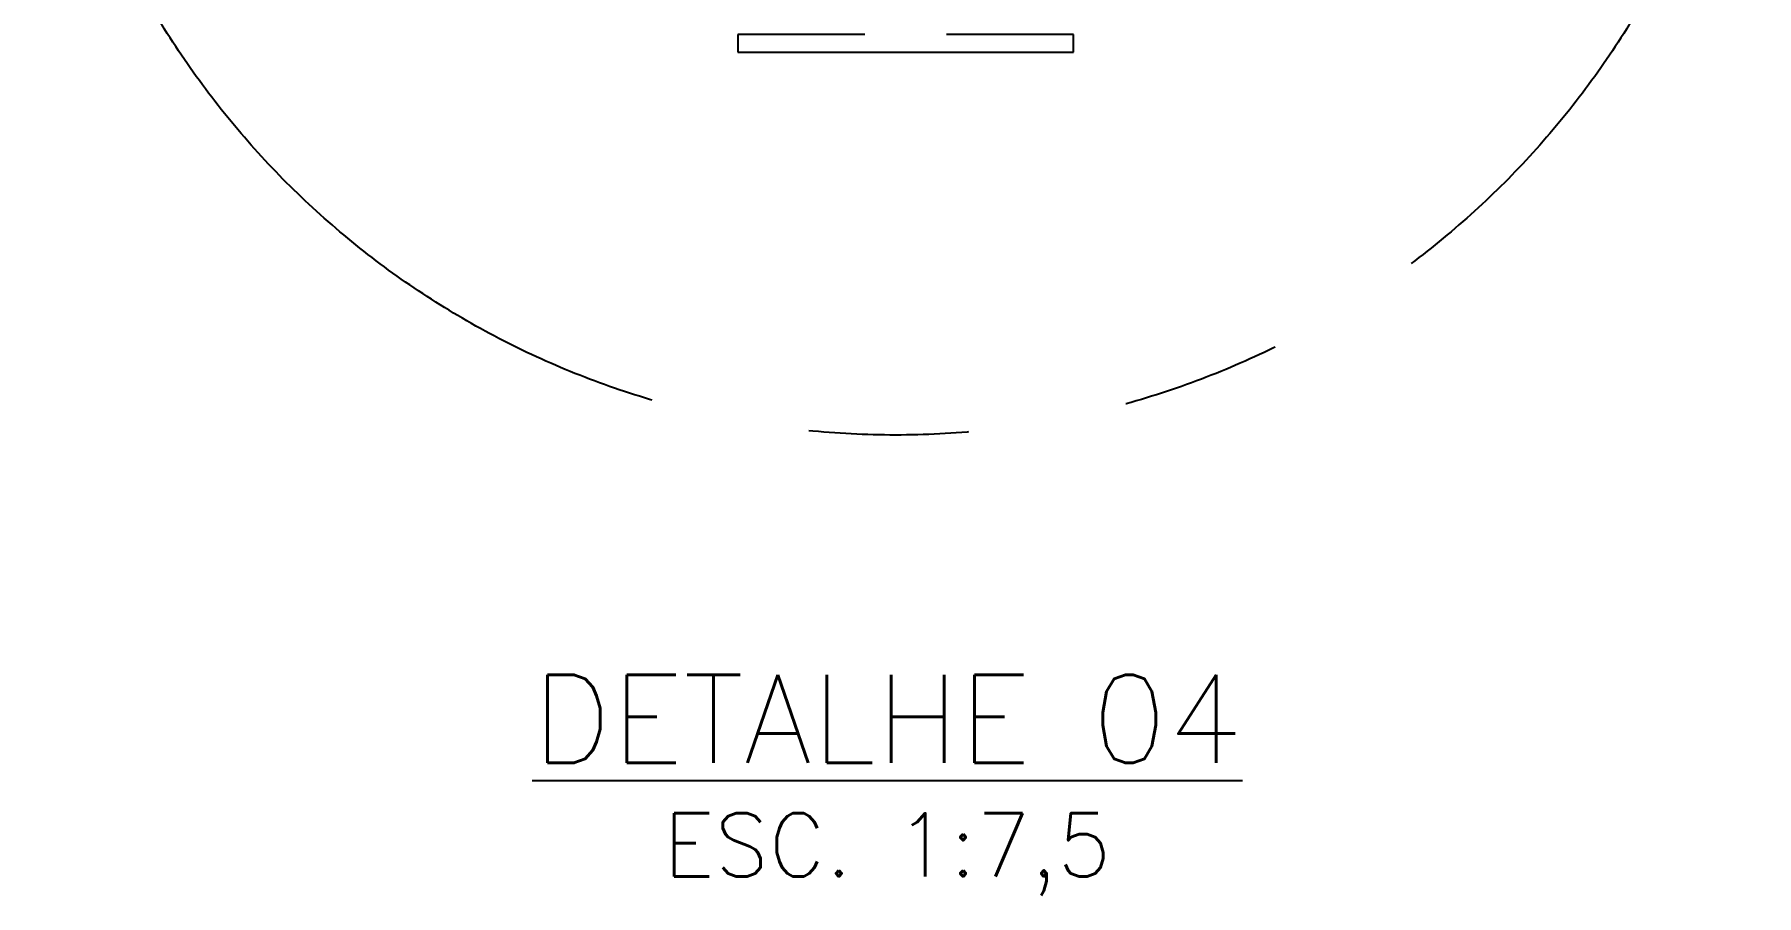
# Model space of a CAD drawing. Header units: metres. Extents: x 0 to 21025, y 0 to 14850.
# Drawn here: x 4458 to 6167, y 2321 to 3176 of the extents above; entities that cross this region are included whole.
import ezdxf
from ezdxf.enums import TextEntityAlignment as Align

# ---------------------------------------------------------------- set-up
doc = ezdxf.new("R2010")
doc.units = ezdxf.units.M
doc.header["$LTSCALE"] = 25
doc.linetypes.add('PHANTOM', pattern=[63.5, 31.75, -6.35, 6.35, -6.35, 6.35, -6.35])
for name, color, linetype in [('GSB', 7, 'Continuous'), ('SL1', 8, 'Continuous'), ('SRE', 2, 'PHANTOM')]:
    doc.layers.add(name, color=color, linetype=linetype)
doc.styles.add('R100', font='simplex.shx', dxfattribs={"height": 2.5})
doc.styles.add('R140', font='simplex.shx', dxfattribs={"height": 3.5})

# ---------------------------------------------------------------- blocks, each defined once
blk = doc.blocks.new('CORTE')
at = {"layer": 'GSB', "color": 4, "style": 'R140'}
blk.add_attdef('%%UCORTE', text='', height=3.5, dxfattribs=at).set_placement((-0.253, 2.38), align=Align.MIDDLE_CENTER)
at = {"layer": 'GSB', "color": 3, "style": 'R100'}
blk.add_attdef('ESC.', text='', height=2.5, dxfattribs=at).set_placement((-0.253, -2.62), align=Align.MIDDLE_CENTER)

msp = doc.modelspace()

# ---------------------------------------------------------------- linework, layer by layer
at = {"layer": 'SL1'}
for p, q in [((5155.728, 3175.522), (5155.728, 3158.088)), ((5281.895, 3175.522), (5155.728, 3175.522)), ((5489.062, 3175.522), (5362.895, 3175.522)), ((5489.062, 3158.088), (5489.062, 3175.522)), ((5155.728, 3158.088), (5489.062, 3158.088))]:
    msp.add_line(p, q, dxfattribs=at)
at = {"layer": 'SRE'}
msp.add_circle((5312.228, 3632.837), 854.648, dxfattribs=at)

# ---------------------------------------------------------------- block references
at = {"layer": 'GSB', "xscale": 24.99999999999972, "yscale": 24.99999999999972, "zscale": 24.99999999999972}
msp.add_blockref('CORTE', (5310.551, 2437.263), dxfattribs=at).add_auto_attribs({'%%UCORTE': '%%uDETALHE 04', 'ESC.': 'ESC. 1:7,5'})

doc.saveas('drawing.dxf')
